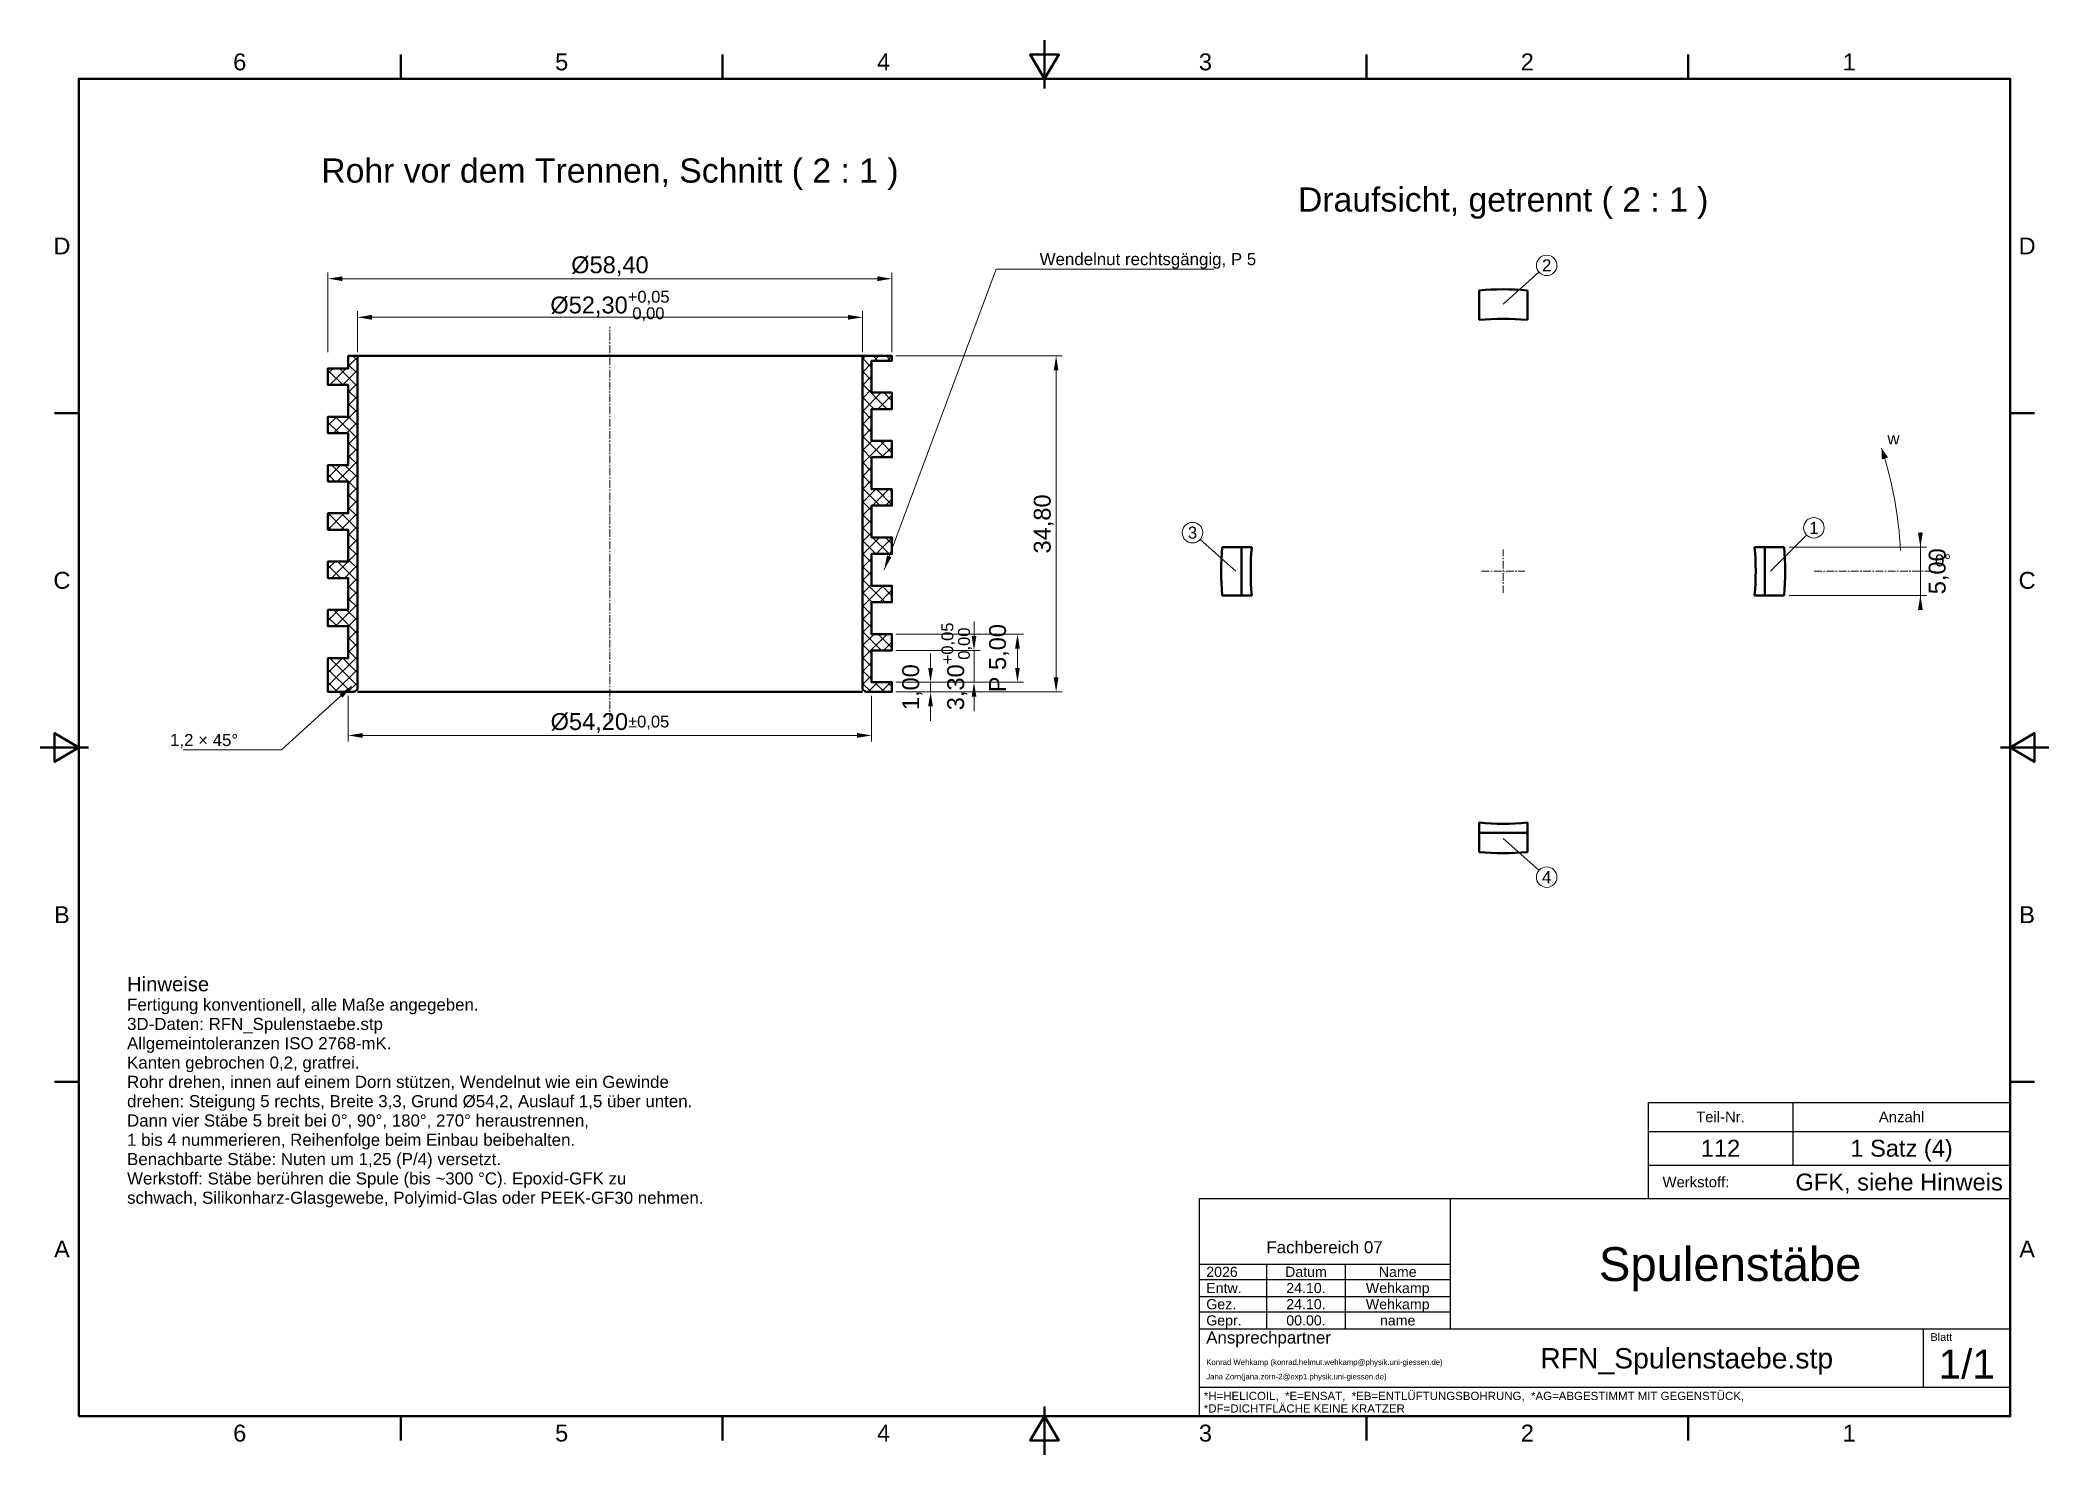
# Model space of a CAD drawing. Header units: millimetres. Extents: x 2 to 418, y 2 to 295.
import ezdxf
from ezdxf.enums import TextEntityAlignment as Align

# ---------------------------------------------------------------- set-up
doc = ezdxf.new("R2010")
doc.units = ezdxf.units.MM
doc.linetypes.add('CENTER2', pattern=[2.541, 1.587, -0.318, 0.318, -0.318])
for name, color, linetype, lineweight in [('BEMASSUNG', 7, 'Continuous', 18), ('MITTELLINIE', 7, 'CENTER2', 18), ('RAHMEN', 7, 'Continuous', 50), ('SCHRAFFUR', 7, 'Continuous', 18), ('SCHRIFTFELD', 7, 'Continuous', 25), ('SICHTKANTE', 7, 'Continuous', 50), ('TEXT', 7, 'Continuous', 18)]:
    doc.layers.add(name, color=color, linetype=linetype, lineweight=lineweight)
doc.styles.add('ISO', font='arial.ttf')
doc.dimstyles.new('RFN', dxfattribs={"dimtxt": 3.5, "dimasz": 3, "dimexe": 1.25, "dimexo": 0.8, "dimgap": 0.8, "dimtad": 1, "dimzin": 0, "dimtxsty": 'ISO', "dimcen": 0, "dimclrd": 7, "dimclre": 7, "dimclrt": 7, "dimadec": 1, "dimazin": 3, "dimtfac": 1, "dimtmove": 0, "dimatfit": 3, "dimtolj": 1, "dimtzin": 0, "dimlwd": 18, "dimlwe": 18})

msp = doc.modelspace()

# ---------------------------------------------------------------- hatches: boundary and pattern name
at = {"layer": 'SCHRAFFUR'}
h = msp.add_hatch(dxfattribs=at)
h.set_pattern_fill('ANSI37', scale=0.6)
h.paths.add_polyline_path([(67.1, 160), (61.6, 160), (61.6, 167), (65.8, 167), (65.8, 173.6), (61.6, 173.6), (61.6, 177), (65.8, 177), (65.8, 183.6), (61.6, 183.6), (61.6, 187), (65.8, 187), (65.8, 193.6), (61.6, 193.6), (61.6, 197), (65.8, 197), (65.8, 203.6), (61.6, 203.6), (61.6, 207), (65.8, 207), (65.8, 213.6), (61.6, 213.6), (61.6, 217), (65.8, 217), (65.8, 223.6), (61.6, 223.6), (61.6, 227), (65.8, 227), (65.8, 229.6), (67.7, 229.6), (67.7, 160.6)])
h = msp.add_hatch(dxfattribs=at)
h.set_pattern_fill('ANSI37', scale=0.6)
h.paths.add_polyline_path([(172.9, 160), (178.4, 160), (178.4, 162), (174.2, 162), (174.2, 168.6), (178.4, 168.6), (178.4, 172), (174.2, 172), (174.2, 178.6), (178.4, 178.6), (178.4, 182), (174.2, 182), (174.2, 188.6), (178.4, 188.6), (178.4, 192), (174.2, 192), (174.2, 198.6), (178.4, 198.6), (178.4, 202), (174.2, 202), (174.2, 208.6), (178.4, 208.6), (178.4, 212), (174.2, 212), (174.2, 218.6), (178.4, 218.6), (178.4, 222), (174.2, 222), (174.2, 228.6), (178.4, 228.6), (178.4, 229.6), (172.3, 229.6), (172.3, 160.6)])

# ---------------------------------------------------------------- linework, layer by layer
at = {"layer": 'BEMASSUNG'}
for p, q in [((208, 247.6), (245.125, 247.6)), ((305, 240.35), (312.412, 246.938)), ((249.65, 185), (242.238, 191.588)), ((360.35, 185), (367.847, 192.497)), ((44, 148), (31.625, 148)), ((305, 129.65), (312.412, 123.062))]:
    msp.add_line(p, q, dxfattribs=at)
for centre in [(314, 248.35), (369.35, 194), (240.65, 193), (314, 121.65)]:
    msp.add_circle(centre, 2.125, dxfattribs=at)
msp.add_arc((305, 185), 82.4, 3, 18, dxfattribs=at)
msp.add_solid([(383.367, 210.463), (384.713, 208.587), (383.381, 208.154)], dxfattribs=at)
at = {"layer": 'MITTELLINIE'}
for p, q in [((120, 154), (120, 235.6)), ((305, 180.5), (305, 189.5)), ((300.5, 185), (309.5, 185)), ((369.4, 185), (393.4, 185))]:
    msp.add_line(p, q, dxfattribs=at)
at = {"layer": 'RAHMEN'}
for p, q in [((76.667, 287), (76.667, 292)), ((143.333, 287), (143.333, 292)), ((210, 295), (210, 285)), ((210, 287), (210, 292)), ((276.667, 287), (276.667, 292)), ((343.333, 287), (343.333, 292)), ((10, 217.75), (5, 217.75)), ((410, 217.75), (415, 217.75)), ((2, 148.5), (12, 148.5)), ((10, 148.5), (5, 148.5)), ((418, 148.5), (408, 148.5)), ((410, 148.5), (415, 148.5)), ((10, 79.25), (5, 79.25)), ((410, 79.25), (415, 79.25)), ((76.667, 10), (76.667, 5)), ((143.333, 10), (143.333, 5)), ((210, 2), (210, 12)), ((210, 10), (210, 5)), ((276.667, 10), (276.667, 5)), ((343.333, 10), (343.333, 5))]:
    msp.add_line(p, q, dxfattribs=at)
for points in [[(210, 287), (213, 292), (207, 292)], [(10, 10), (410, 10), (410, 287), (10, 287)], [(10, 148.5), (5, 151.5), (5, 145.5)], [(410, 148.5), (415, 145.5), (415, 151.5)], [(210, 10), (207, 5), (213, 5)]]:
    msp.add_lwpolyline(points, close=True, dxfattribs=at)
at = {"layer": 'SCHRIFTFELD'}
for p, q in [((335, 75), (410, 75)), ((335, 75), (335, 55)), ((365, 75), (365, 62)), ((335, 69), (410, 69)), ((335, 62), (410, 62)), ((294, 55), (294, 28.1)), ((242, 41.5), (294, 41.5)), ((242, 38.3), (294, 38.3)), ((256, 41.5), (256, 28.1)), ((272.3, 41.5), (272.3, 28.1)), ((242, 34.8), (294, 34.8)), ((242, 31.6), (294, 31.6)), ((242, 28.1), (410, 28.1)), ((392, 28.1), (392, 16)), ((242, 16), (410, 16))]:
    msp.add_line(p, q, dxfattribs=at)
msp.add_lwpolyline([(242, 10), (410, 10), (410, 55), (242, 55)], close=True, dxfattribs=at)
at = {"layer": 'SICHTKANTE'}
for p, q in [((300, 237.06), (300, 243.186)), ((310, 237.06), (310, 243.186)), ((67.7, 229.6), (172.3, 229.6)), ((250.8, 190), (246.814, 190)), ((252.94, 190), (250.8, 190)), ((250.8, 190), (250.8, 185)), ((357.06, 190), (359.2, 190)), ((359.2, 190), (363.186, 190)), ((359.2, 185), (359.2, 190)), ((250.8, 185), (250.8, 180)), ((359.2, 180), (359.2, 185)), ((250.8, 180), (246.814, 180)), ((252.94, 180), (250.8, 180)), ((357.06, 180), (359.2, 180)), ((359.2, 180), (363.186, 180)), ((67.7, 160), (172.3, 160)), ((300, 132.94), (300, 130.8)), ((300, 130.8), (300, 126.814)), ((300, 130.8), (305, 130.8)), ((305, 130.8), (310, 130.8)), ((310, 132.94), (310, 130.8)), ((310, 130.8), (310, 126.814))]:
    msp.add_line(p, q, dxfattribs=at)
for points in [[(67.1, 160), (61.6, 160), (61.6, 167), (65.8, 167), (65.8, 173.6), (61.6, 173.6), (61.6, 177), (65.8, 177), (65.8, 183.6), (61.6, 183.6), (61.6, 187), (65.8, 187), (65.8, 193.6), (61.6, 193.6), (61.6, 197), (65.8, 197), (65.8, 203.6), (61.6, 203.6), (61.6, 207), (65.8, 207), (65.8, 213.6), (61.6, 213.6), (61.6, 217), (65.8, 217), (65.8, 223.6), (61.6, 223.6), (61.6, 227), (65.8, 227), (65.8, 229.6), (67.7, 229.6), (67.7, 160.6)], [(172.9, 160), (178.4, 160), (178.4, 162), (174.2, 162), (174.2, 168.6), (178.4, 168.6), (178.4, 172), (174.2, 172), (174.2, 178.6), (178.4, 178.6), (178.4, 182), (174.2, 182), (174.2, 188.6), (178.4, 188.6), (178.4, 192), (174.2, 192), (174.2, 198.6), (178.4, 198.6), (178.4, 202), (174.2, 202), (174.2, 208.6), (178.4, 208.6), (178.4, 212), (174.2, 212), (174.2, 218.6), (178.4, 218.6), (178.4, 222), (174.2, 222), (174.2, 228.6), (178.4, 228.6), (178.4, 229.6), (172.3, 229.6), (172.3, 160.6)]]:
    msp.add_lwpolyline(points, close=True, dxfattribs=at)
for radius, start, end in [(58.4, 85.08853, 94.91147), (52.3, 84.51401, 95.48599), (58.4, 175.08853, 184.91147), (52.3, 174.51401, 185.48599), (52.3, 354.51401, 5.48599), (58.4, 355.08853, 4.91147), (52.3, 264.51401, 275.48599), (58.4, 265.08853, 274.91147)]:
    msp.add_arc((305, 185), radius, start, end, dxfattribs=at)

# ---------------------------------------------------------------- texts
at = {"layer": 'RAHMEN', "style": 'ISO'}
for s, p in [('6', (43.333, 290.5)), ('5', (110, 290.5)), ('4', (176.667, 290.5)), ('3', (243.333, 290.5)), ('2', (310, 290.5)), ('1', (376.667, 290.5)), ('D', (6.5, 252.375)), ('D', (413.5, 252.375)), ('C', (6.5, 183.125)), ('C', (413.5, 183.125)), ('B', (6.5, 113.875)), ('B', (413.5, 113.875)), ('A', (6.5, 44.625)), ('A', (413.5, 44.625)), ('6', (43.333, 6.5)), ('5', (110, 6.5)), ('4', (176.667, 6.5)), ('3', (243.333, 6.5)), ('2', (310, 6.5)), ('1', (376.667, 6.5))]:
    msp.add_text(s, height=3.5, dxfattribs=at).set_placement(p, align=Align.MIDDLE_CENTER)
at = {"layer": 'SCHRIFTFELD', "style": 'ISO'}
for s, height, p in [('Teil-Nr.', 2.2, (350, 72)), ('Anzahl', 2.2, (387.5, 72)), ('Fachbereich 07', 2.5, (268, 45))]:
    msp.add_text(s, height=height, dxfattribs=at).set_placement(p, align=Align.MIDDLE_CENTER)
for s, height, p in [('Werkstoff:', 2.2, (338, 58.5)), ('Ansprechpartner', 2.5, (243.5, 26.3)), ('Blatt', 1.6, (393.5, 26.4))]:
    msp.add_text(s, height=height, dxfattribs=at).set_placement(p, align=Align.MIDDLE_LEFT)
at = {"layer": 'SCHRIFTFELD', "color": 8, "style": 'ISO'}
for s, p in [('*H=HELICOIL,  *E=ENSAT,  *EB=ENTLÜFTUNGSBOHRUNG,  *AG=ABGESTIMMT MIT GEGENSTÜCK,', (243, 14.2)), ('*DF=DICHTFLÄCHE KEINE KRATZER', (243, 11.6))]:
    msp.add_text(s, height=1.7, dxfattribs=at).set_placement(p, align=Align.MIDDLE_LEFT)
at = {"layer": 'TEXT', "style": 'ISO'}
for s, height, p in [('Rohr vor dem Trennen, Schnitt ( 2 : 1 )', 5, (120, 268)), ('Draufsicht, getrennt ( 2 : 1 )', 5, (305, 262)), ('2', 2.5, (314, 248.35)), ('3', 2.5, (240.65, 193)), ('1', 2.5, (369.35, 194)), ('4', 2.5, (314, 121.65)), ('Datum', 2.1, (264.15, 39.9)), ('Name', 2.1, (283.15, 39.9))]:
    msp.add_text(s, height=height, dxfattribs=at).set_placement(p, align=Align.MIDDLE_CENTER)
for s, height, p in [('Wendelnut rechtsgängig, P 5', 2.5, (209, 248.4)), ('w', 2.5, (384.567, 211.263)), ('0°', 2.5, (394.4, 186)), ('Hinweise', 3, (20, 98)), ('Fertigung konventionell, alle Maße angegeben.', 2.5, (20, 94)), ('3D-Daten: RFN_Spulenstaebe.stp', 2.5, (20, 90)), ('Allgemeintoleranzen ISO 2768-mK.', 2.5, (20, 86)), ('Kanten gebrochen 0,2, gratfrei.', 2.5, (20, 82)), ('Rohr drehen, innen auf einem Dorn stützen, Wendelnut wie ein Gewinde', 2.5, (20, 78)), ('drehen: Steigung 5 rechts, Breite 3,3, Grund Ø54,2, Auslauf 1,5 über unten.', 2.5, (20, 74)), ('Dann vier Stäbe 5 breit bei 0°, 90°, 180°, 270° heraustrennen,', 2.5, (20, 70)), ('1 bis 4 nummerieren, Reihenfolge beim Einbau beibehalten.', 2.5, (20, 66)), ('Benachbarte Stäbe: Nuten um 1,25 (P/4) versetzt.', 2.5, (20, 62)), ('Werkstoff: Stäbe berühren die Spule (bis ~300 °C). Epoxid-GFK zu', 2.5, (20, 58)), ('schwach, Silikonharz-Glasgewebe, Polyimid-Glas oder PEEK-GF30 nehmen.', 2.5, (20, 54))]:
    msp.add_text(s, height=height, dxfattribs=at).set_placement(p)
msp.add_text('1,2 × 45°', height=2.5, dxfattribs=at).set_placement((43, 148.8), align=Align.RIGHT)
at = {"layer": 'TEXT', "color": 5, "style": 'ISO'}
for s, height, p in [('112', 3.5, (350, 65.5)), ('1 Satz (4)', 3.5, (387.5, 65.5)), ('GFK, siehe Hinweis', 3.5, (387, 58.5)), ('Spulenstäbe', 7, (352, 41.5)), ('24.10.', 2.1, (264.15, 36.55)), ('Wehkamp', 2.1, (283.15, 36.55)), ('24.10.', 2.1, (264.15, 33.2)), ('Wehkamp', 2.1, (283.15, 33.2)), ('00.00.', 2.1, (264.15, 29.85)), ('name', 2.1, (283.15, 29.85)), ('RFN_Spulenstaebe.stp', 4.2, (343, 22)), ('1/1', 6, (401, 20.8))]:
    msp.add_text(s, height=height, dxfattribs=at).set_placement(p, align=Align.MIDDLE_CENTER)
msp.add_text('2026', height=2.1, dxfattribs=at).set_placement((243.5, 39.9), align=Align.MIDDLE_LEFT)
at = {"layer": 'TEXT', "style": 'ISO'}
for s, height, p in [('Entw.', 2.1, (243.5, 36.55)), ('Gez.', 2.1, (243.5, 33.2)), ('Gepr.', 2.1, (243.5, 29.85)), ('Konrad Wehkamp (konrad.helmut.wehkamp@physik.uni-giessen.de)', 1.15, (243.5, 21.2)), ('Jana Zorn(jana.zorn-2@exp1.physik.uni-giessen.de)', 1.15, (243.5, 18.2))]:
    msp.add_text(s, height=height, dxfattribs=at).set_placement(p, align=Align.MIDDLE_LEFT)

# ---------------------------------------------------------------- dimensions: what is measured, and where the dimension line sits
at = {"layer": 'BEMASSUNG'}
for base, p1, p2, override in [((61.6, 245.6), (61.6, 229.6), (178.4, 229.6), {"dimlfac": 0.5}), ((67.7, 237.6), (67.7, 229.6), (172.3, 229.6), {"dimlfac": 0.5, "dimtol": 1, "dimtp": 0.05, "dimtm": 0, "dimtfac": 0.7}), ((65.8, 151), (65.8, 160), (174.2, 160), {"dimlfac": 0.5, "dimtol": 1, "dimtp": 0.05, "dimtm": 0.05, "dimtfac": 0.7})]:
    msp.add_linear_dim(base=base, p1=p1, p2=p2, text='Ø<>', dimstyle='RFN', override=override, dxfattribs=at).render()
for base, p1, p2, override in [((212.4, 160), (178.4, 160), (178.4, 229.6), {"dimlfac": 0.5}), ((391.4, 190), (363.4, 190), (363.4, 180), {"dimlfac": 0.5}), ((195.4, 162), (178.4, 162), (178.4, 168.6), {"dimlfac": 0.5, "dimtol": 1, "dimtp": 0.05, "dimtm": 0, "dimtfac": 0.7}), ((186.4, 160), (178.4, 160), (178.4, 162), {"dimlfac": 0.5})]:
    msp.add_linear_dim(base=base, p1=p1, p2=p2, angle=90, dimstyle='RFN', override=override, dxfattribs=at).render()
msp.add_linear_dim(base=(204.4, 162), p1=(178.4, 162), p2=(178.4, 172), angle=90, text='P <>', dimstyle='RFN', override={"dimlfac": 0.5}, dxfattribs=at).render()

# ---------------------------------------------------------------- leaders
for points in [[(176.8, 185.3), (200, 247.6), (208, 247.6)], [(66.5, 161.2), (52, 148), (44, 148)]]:
    msp.add_leader(points, dimstyle='RFN', dxfattribs=at)

doc.saveas('drawing.dxf')
